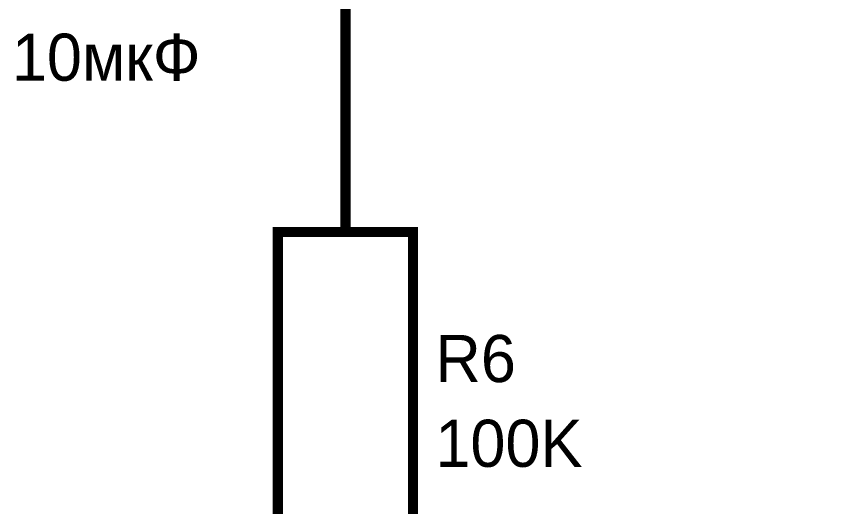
# Model space of a CAD drawing. Extents: x 0 to 594, y 0 to 420.
# Drawn here: x 32.93 to 57.56, y 14.4 to 28.85 of the extents above; entities that cross this region are included whole.
import ezdxf

# ---------------------------------------------------------------- set-up
doc = ezdxf.new("R2010")
doc.units = 0
doc.layers.add('SHEET', color=255, linetype='CONTINUOUS')

msp = doc.modelspace()

# ---------------------------------------------------------------- linework, layer by layer
at = {"layer": 'SHEET', "const_width": 0.3}
for points in [[(77.619, 47.497), (75.118, 47.497), (75.118, 29.985), (60.115, 29.985), (42.63, 29.985), (42.63, 27.483)], [(42.63, 22.498), (42.63, 27.483)]]:
    msp.add_lwpolyline(points, dxfattribs=at)
msp.add_lwpolyline([(40.633, 22.498), (44.626, 22.498), (44.626, 12.491), (40.633, 12.491), (40.633, 22.498)], close=True, dxfattribs=at)

# ---------------------------------------------------------------- texts
at = {"layer": 'SHEET'}
for s, p in [('10мкФ', (32.784, 26.962)), ('R6', (45.286, 18.068)), ('100K', (45.286, 15.566))]:
    msp.add_text(s, height=1.3898, dxfattribs=at).set_placement(p)

doc.saveas('drawing.dxf')
